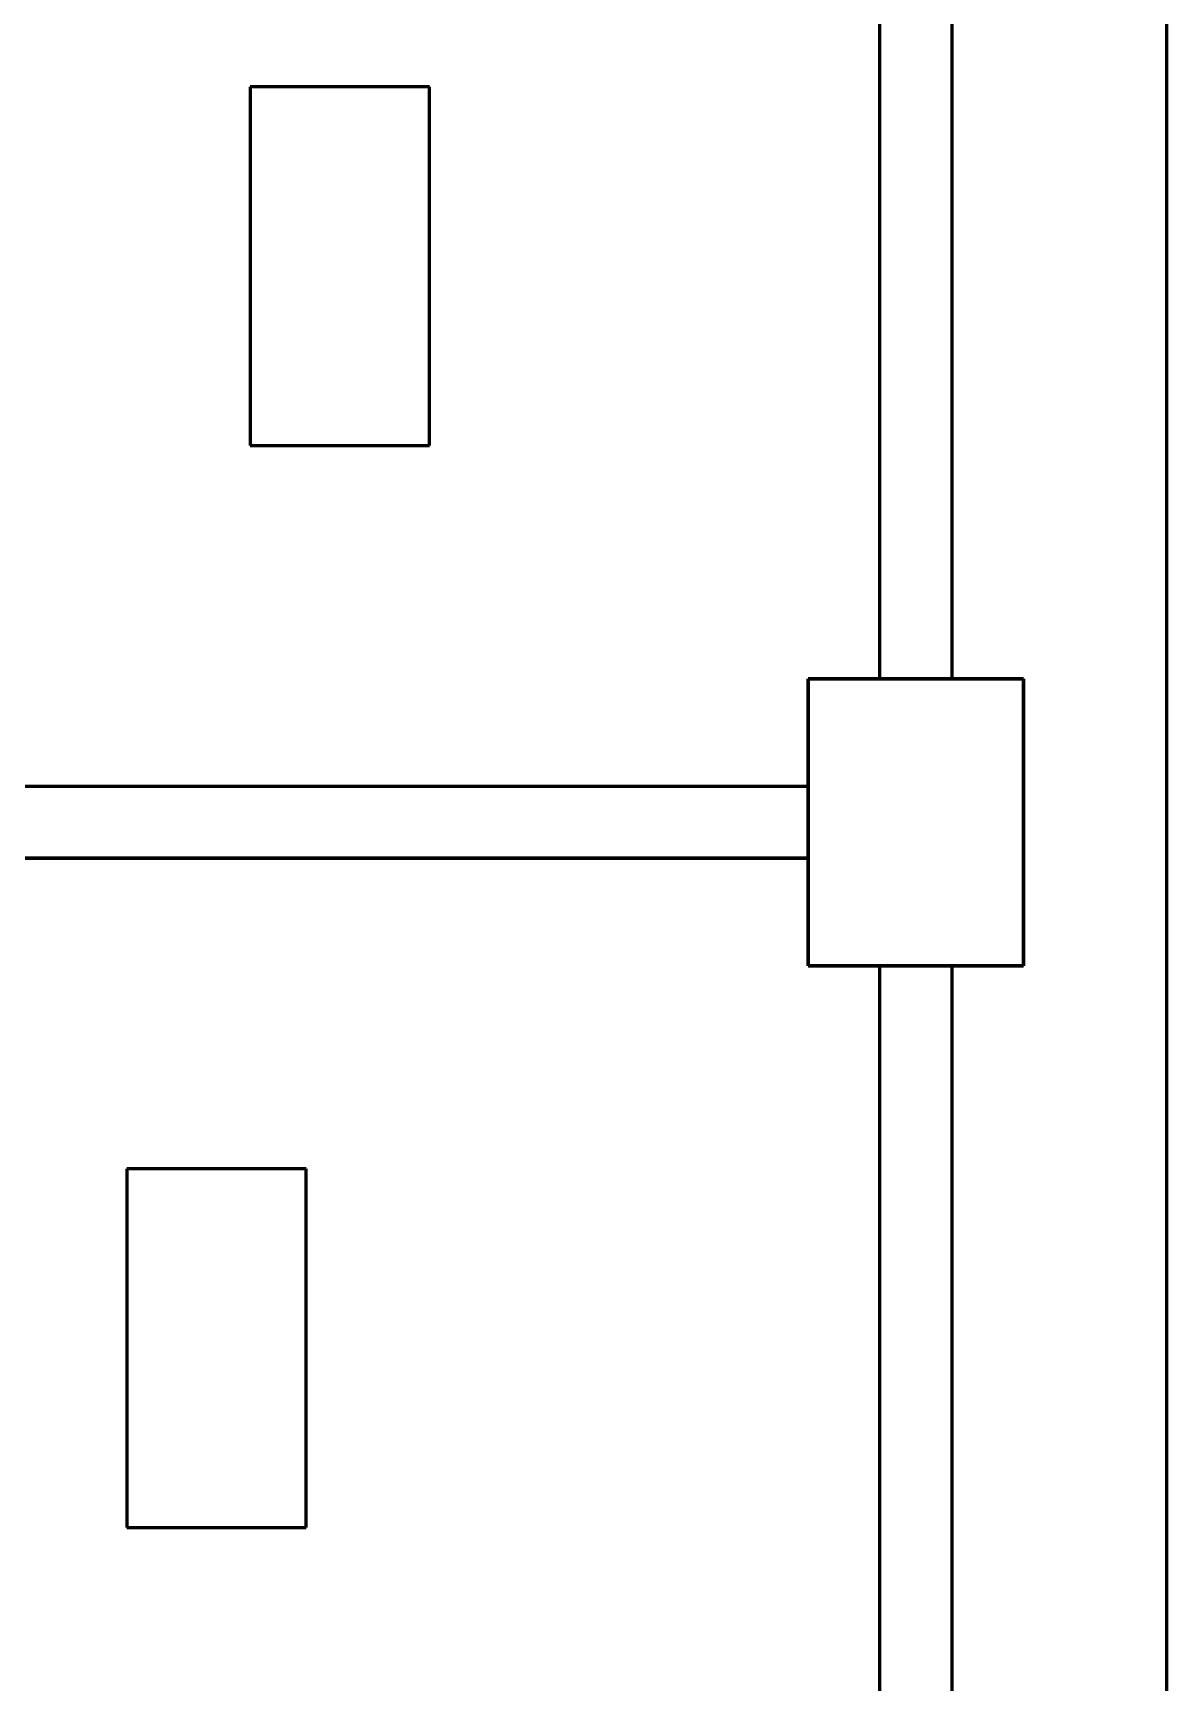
# Model space of a CAD drawing. Extents: x 0 to 297, y 0 to 292.
# Drawn here: x 240.45 to 248.35, y 124.61 to 136.11 of the extents above; entities that cross this region are included whole.
import ezdxf

# ---------------------------------------------------------------- set-up
doc = ezdxf.new("R2010")
doc.units = 0
doc.header["$MEASUREMENT"] = 0
doc.linetypes.add('K5LT_BASIC', pattern=[0])
doc.layers.add('Системный слой', color=7, linetype='Continuous')

# ---------------------------------------------------------------- blocks, each defined once
blk = doc.blocks.new('*U')
at = {"layer": 'Системный слой', "linetype": 'K5LT_BASIC', "lineweight": 60}
for p, q in [((243.211, 135.731), (241.961, 135.731)), ((241.961, 135.731), (241.961, 133.231)), ((243.211, 133.231), (243.211, 135.731)), ((241.961, 133.231), (243.211, 133.231)), ((245.85, 131.606), (245.85, 129.606)), ((247.35, 131.606), (245.85, 131.606)), ((245.85, 131.606), (245.85, 129.606)), ((247.35, 131.606), (245.85, 131.606)), ((247.35, 129.606), (247.35, 131.606)), ((247.35, 129.606), (247.35, 131.606)), ((245.85, 129.606), (247.35, 129.606)), ((245.85, 129.606), (247.35, 129.606)), ((242.352, 128.191), (241.102, 128.191)), ((241.102, 128.191), (241.102, 125.691)), ((242.352, 125.691), (242.352, 128.191)), ((241.102, 125.691), (242.352, 125.691))]:
    blk.add_line(p, q, dxfattribs=at)

msp = doc.modelspace()

# ---------------------------------------------------------------- linework, layer by layer
at = {"layer": 'Системный слой', "linetype": 'K5LT_BASIC', "lineweight": 60}
for p, q in [((248.35, 69.606), (248.35, 146.606)), ((246.35, 131.606), (246.35, 137.106)), ((246.85, 137.106), (246.85, 131.606)), ((245.85, 131.606), (247.35, 131.606)), ((245.85, 131.606), (247.35, 131.606)), ((245.85, 131.606), (245.85, 129.606)), ((245.85, 129.606), (245.85, 131.606)), ((245.85, 131.606), (247.35, 131.606)), ((245.85, 131.606), (245.85, 129.606)), ((245.85, 129.606), (245.85, 131.606)), ((245.85, 131.606), (247.35, 131.606)), ((245.85, 131.606), (247.35, 131.606)), ((245.85, 131.606), (245.85, 129.606)), ((245.85, 129.606), (245.85, 131.606)), ((245.85, 131.606), (247.35, 131.606)), ((247.35, 131.606), (246.35, 131.606)), ((247.35, 131.606), (246.35, 131.606)), ((247.35, 131.606), (246.35, 131.606)), ((247.35, 131.606), (247.35, 129.606)), ((247.35, 129.606), (247.35, 131.606)), ((247.35, 131.606), (247.35, 129.606)), ((247.35, 129.606), (247.35, 131.606)), ((247.35, 131.606), (247.35, 129.606)), ((247.35, 129.606), (247.35, 131.606)), ((245.851, 130.856), (225.85, 130.856)), ((245.851, 130.856), (232.851, 130.856)), ((247.35, 130.856), (247.35, 130.106)), ((247.35, 130.856), (247.35, 130.106)), ((247.35, 130.856), (247.35, 130.106)), ((245.85, 130.356), (225.85, 130.356)), ((232.851, 130.356), (245.85, 130.356)), ((247.35, 129.606), (245.85, 129.606)), ((245.85, 129.606), (247.35, 129.606)), ((247.35, 129.606), (245.85, 129.606)), ((245.85, 129.606), (247.35, 129.606)), ((247.35, 129.606), (245.85, 129.606)), ((245.85, 129.606), (247.35, 129.606)), ((246.35, 124.106), (246.35, 129.606)), ((246.85, 129.606), (246.85, 124.106))]:
    msp.add_line(p, q, dxfattribs=at)

# ---------------------------------------------------------------- block references
at = {"layer": 'Системный слой'}
msp.add_blockref('*U', (0, 0), dxfattribs=at)
msp.add_blockref('*U', (0, 0), dxfattribs=at)
msp.add_blockref('*U', (0, 0), dxfattribs=at)
msp.add_blockref('*U', (0, 0), dxfattribs=at)
msp.add_blockref('*U', (0, 0), dxfattribs=at)
msp.add_blockref('*U', (0, 0), dxfattribs=at)
msp.add_blockref('*U', (0, 0), dxfattribs=at)
msp.add_blockref('*U', (0, 0), dxfattribs=at)
msp.add_blockref('*U', (0, 0), dxfattribs=at)
msp.add_blockref('*U', (0, 0), dxfattribs=at)
msp.add_blockref('*U', (0, 0), dxfattribs=at)
msp.add_blockref('*U', (0, 0), dxfattribs=at)
msp.add_blockref('*U', (0, 0), dxfattribs=at)
msp.add_blockref('*U', (0, 0), dxfattribs=at)
msp.add_blockref('*U', (0, 0), dxfattribs=at)
msp.add_blockref('*U', (0, 0), dxfattribs=at)
msp.add_blockref('*U', (0, 0), dxfattribs=at)
msp.add_blockref('*U', (0, 0), dxfattribs=at)
msp.add_blockref('*U', (0, 0), dxfattribs=at)
msp.add_blockref('*U', (0, 0), dxfattribs=at)
msp.add_blockref('*U', (0, 0), dxfattribs=at)
msp.add_blockref('*U', (0, 0), dxfattribs=at)
msp.add_blockref('*U', (0, 0), dxfattribs=at)
msp.add_blockref('*U', (0, 0), dxfattribs=at)
msp.add_blockref('*U', (0, 0), dxfattribs=at)
msp.add_blockref('*U', (0, 0), dxfattribs=at)
msp.add_blockref('*U', (0, 0), dxfattribs=at)
msp.add_blockref('*U', (0, 0), dxfattribs=at)
msp.add_blockref('*U', (0, 0), dxfattribs=at)
msp.add_blockref('*U', (0, 0), dxfattribs=at)
msp.add_blockref('*U', (0, 0), dxfattribs=at)
msp.add_blockref('*U', (0, 0), dxfattribs=at)
msp.add_blockref('*U', (0, 0), dxfattribs=at)
msp.add_blockref('*U', (0, 0), dxfattribs=at)
msp.add_blockref('*U', (0, 0), dxfattribs=at)
msp.add_blockref('*U', (0, 0), dxfattribs=at)
msp.add_blockref('*U', (0, 0), dxfattribs=at)
msp.add_blockref('*U', (0, 0), dxfattribs=at)
msp.add_blockref('*U', (0, 0), dxfattribs=at)
msp.add_blockref('*U', (0, 0), dxfattribs=at)
msp.add_blockref('*U', (0, 0), dxfattribs=at)
msp.add_blockref('*U', (0, 0), dxfattribs=at)
msp.add_blockref('*U', (0, 0), dxfattribs=at)
msp.add_blockref('*U', (0, 0), dxfattribs=at)
msp.add_blockref('*U', (0, 0), dxfattribs=at)
msp.add_blockref('*U', (0, 0), dxfattribs=at)
msp.add_blockref('*U', (0, 0), dxfattribs=at)
msp.add_blockref('*U', (0, 0), dxfattribs=at)
msp.add_blockref('*U', (0, 0), dxfattribs=at)
msp.add_blockref('*U', (0, 0), dxfattribs=at)
msp.add_blockref('*U', (0, 0), dxfattribs=at)
msp.add_blockref('*U', (0, 0), dxfattribs=at)
msp.add_blockref('*U', (0, 0), dxfattribs=at)
msp.add_blockref('*U', (0, 0), dxfattribs=at)
msp.add_blockref('*U', (0, 0), dxfattribs=at)
msp.add_blockref('*U', (0, 0), dxfattribs=at)
msp.add_blockref('*U', (0, 0), dxfattribs=at)
msp.add_blockref('*U', (0, 0), dxfattribs=at)
msp.add_blockref('*U', (0, 0), dxfattribs=at)
msp.add_blockref('*U', (0, 0), dxfattribs=at)
msp.add_blockref('*U', (0, 0), dxfattribs=at)
msp.add_blockref('*U', (0, 0), dxfattribs=at)
msp.add_blockref('*U', (0, 0), dxfattribs=at)
msp.add_blockref('*U', (0, 0), dxfattribs=at)
msp.add_blockref('*U', (0, 0), dxfattribs=at)
msp.add_blockref('*U', (0, 0), dxfattribs=at)
msp.add_blockref('*U', (0, 0), dxfattribs=at)
msp.add_blockref('*U', (0, 0), dxfattribs=at)
msp.add_blockref('*U', (0, 0), dxfattribs=at)
msp.add_blockref('*U', (0, 0), dxfattribs=at)
msp.add_blockref('*U', (0, 0), dxfattribs=at)
msp.add_blockref('*U', (0, 0), dxfattribs=at)
msp.add_blockref('*U', (0, 0), dxfattribs=at)
msp.add_blockref('*U', (0, 0), dxfattribs=at)
msp.add_blockref('*U', (0, 0), dxfattribs=at)
msp.add_blockref('*U', (0, 0), dxfattribs=at)
msp.add_blockref('*U', (0, 0), dxfattribs=at)
msp.add_blockref('*U', (0, 0), dxfattribs=at)
msp.add_blockref('*U', (0, 0), dxfattribs=at)
msp.add_blockref('*U', (0, 0), dxfattribs=at)
msp.add_blockref('*U', (0, 0), dxfattribs=at)
msp.add_blockref('*U', (0, 0), dxfattribs=at)
msp.add_blockref('*U', (0, 0), dxfattribs=at)
msp.add_blockref('*U', (0, 0), dxfattribs=at)
msp.add_blockref('*U', (0, 0), dxfattribs=at)
msp.add_blockref('*U', (0, 0), dxfattribs=at)
msp.add_blockref('*U', (0, 0), dxfattribs=at)
msp.add_blockref('*U', (0, 0), dxfattribs=at)
msp.add_blockref('*U', (0, 0), dxfattribs=at)
msp.add_blockref('*U', (0, 0), dxfattribs=at)
msp.add_blockref('*U', (0, 0), dxfattribs=at)
msp.add_blockref('*U', (0, 0), dxfattribs=at)
msp.add_blockref('*U', (0, 0), dxfattribs=at)
msp.add_blockref('*U', (0, 0), dxfattribs=at)
msp.add_blockref('*U', (0, 0), dxfattribs=at)
msp.add_blockref('*U', (0, 0), dxfattribs=at)
msp.add_blockref('*U', (0, 0), dxfattribs=at)
msp.add_blockref('*U', (0, 0), dxfattribs=at)
msp.add_blockref('*U', (0, 0), dxfattribs=at)
msp.add_blockref('*U', (0, 0), dxfattribs=at)
msp.add_blockref('*U', (0, 0), dxfattribs=at)
msp.add_blockref('*U', (0, 0), dxfattribs=at)
msp.add_blockref('*U', (0, 0), dxfattribs=at)
msp.add_blockref('*U', (0, 0), dxfattribs=at)
msp.add_blockref('*U', (0, 0), dxfattribs=at)
msp.add_blockref('*U', (0, 0), dxfattribs=at)
msp.add_blockref('*U', (0, 0), dxfattribs=at)
msp.add_blockref('*U', (0, 0), dxfattribs=at)
msp.add_blockref('*U', (0, 0), dxfattribs=at)
msp.add_blockref('*U', (0, 0), dxfattribs=at)
msp.add_blockref('*U', (0, 0), dxfattribs=at)
msp.add_blockref('*U', (0, 0), dxfattribs=at)
msp.add_blockref('*U', (0, 0), dxfattribs=at)
msp.add_blockref('*U', (0, 0), dxfattribs=at)
msp.add_blockref('*U', (0, 0), dxfattribs=at)
msp.add_blockref('*U', (0, 0), dxfattribs=at)
msp.add_blockref('*U', (0, 0), dxfattribs=at)
msp.add_blockref('*U', (0, 0), dxfattribs=at)
msp.add_blockref('*U', (0, 0), dxfattribs=at)
msp.add_blockref('*U', (0, 0), dxfattribs=at)
msp.add_blockref('*U', (0, 0), dxfattribs=at)
msp.add_blockref('*U', (0, 0), dxfattribs=at)
msp.add_blockref('*U', (0, 0), dxfattribs=at)
msp.add_blockref('*U', (0, 0), dxfattribs=at)
msp.add_blockref('*U', (0, 0), dxfattribs=at)
msp.add_blockref('*U', (0, 0), dxfattribs=at)
msp.add_blockref('*U', (0, 0), dxfattribs=at)
msp.add_blockref('*U', (0, 0), dxfattribs=at)
msp.add_blockref('*U', (0, 0), dxfattribs=at)
msp.add_blockref('*U', (0, 0), dxfattribs=at)
msp.add_blockref('*U', (0, 0), dxfattribs=at)
msp.add_blockref('*U', (0, 0), dxfattribs=at)
msp.add_blockref('*U', (0, 0), dxfattribs=at)
msp.add_blockref('*U', (0, 0), dxfattribs=at)
msp.add_blockref('*U', (0, 0), dxfattribs=at)
msp.add_blockref('*U', (0, 0), dxfattribs=at)
msp.add_blockref('*U', (0, 0), dxfattribs=at)
msp.add_blockref('*U', (0, 0), dxfattribs=at)
msp.add_blockref('*U', (0, 0), dxfattribs=at)
msp.add_blockref('*U', (0, 0), dxfattribs=at)
msp.add_blockref('*U', (0, 0), dxfattribs=at)
msp.add_blockref('*U', (0, 0), dxfattribs=at)
msp.add_blockref('*U', (0, 0), dxfattribs=at)
msp.add_blockref('*U', (0, 0), dxfattribs=at)
msp.add_blockref('*U', (0, 0), dxfattribs=at)
msp.add_blockref('*U', (0, 0), dxfattribs=at)
msp.add_blockref('*U', (0, 0), dxfattribs=at)
msp.add_blockref('*U', (0, 0), dxfattribs=at)
msp.add_blockref('*U', (0, 0), dxfattribs=at)
msp.add_blockref('*U', (0, 0), dxfattribs=at)
msp.add_blockref('*U', (0, 0), dxfattribs=at)
msp.add_blockref('*U', (0, 0), dxfattribs=at)
msp.add_blockref('*U', (0, 0), dxfattribs=at)
msp.add_blockref('*U', (0, 0), dxfattribs=at)
msp.add_blockref('*U', (0, 0), dxfattribs=at)
msp.add_blockref('*U', (0, 0), dxfattribs=at)
msp.add_blockref('*U', (0, 0), dxfattribs=at)
msp.add_blockref('*U', (0, 0), dxfattribs=at)
msp.add_blockref('*U', (0, 0), dxfattribs=at)
msp.add_blockref('*U', (0, 0), dxfattribs=at)
msp.add_blockref('*U', (0, 0), dxfattribs=at)
msp.add_blockref('*U', (0, 0), dxfattribs=at)
msp.add_blockref('*U', (0, 0), dxfattribs=at)
msp.add_blockref('*U', (0, 0), dxfattribs=at)
msp.add_blockref('*U', (0, 0), dxfattribs=at)
msp.add_blockref('*U', (0, 0), dxfattribs=at)
msp.add_blockref('*U', (0, 0), dxfattribs=at)
msp.add_blockref('*U', (0, 0), dxfattribs=at)
msp.add_blockref('*U', (0, 0), dxfattribs=at)
msp.add_blockref('*U', (0, 0), dxfattribs=at)
msp.add_blockref('*U', (0, 0), dxfattribs=at)
msp.add_blockref('*U', (0, 0), dxfattribs=at)
msp.add_blockref('*U', (0, 0), dxfattribs=at)
msp.add_blockref('*U', (0, 0), dxfattribs=at)
msp.add_blockref('*U', (0, 0), dxfattribs=at)
msp.add_blockref('*U', (0, 0), dxfattribs=at)
msp.add_blockref('*U', (0, 0), dxfattribs=at)
msp.add_blockref('*U', (0, 0), dxfattribs=at)
msp.add_blockref('*U', (0, 0), dxfattribs=at)
msp.add_blockref('*U', (0, 0), dxfattribs=at)
msp.add_blockref('*U', (0, 0), dxfattribs=at)
msp.add_blockref('*U', (0, 0), dxfattribs=at)
msp.add_blockref('*U', (0, 0), dxfattribs=at)
msp.add_blockref('*U', (0, 0), dxfattribs=at)
msp.add_blockref('*U', (0, 0), dxfattribs=at)
msp.add_blockref('*U', (0, 0), dxfattribs=at)
msp.add_blockref('*U', (0, 0), dxfattribs=at)
msp.add_blockref('*U', (0, 0), dxfattribs=at)
msp.add_blockref('*U', (0, 0), dxfattribs=at)
msp.add_blockref('*U', (0, 0), dxfattribs=at)
msp.add_blockref('*U', (0, 0), dxfattribs=at)
msp.add_blockref('*U', (0, 0), dxfattribs=at)
msp.add_blockref('*U', (0, 0), dxfattribs=at)
msp.add_blockref('*U', (0, 0), dxfattribs=at)
msp.add_blockref('*U', (0, 0), dxfattribs=at)
msp.add_blockref('*U', (0, 0), dxfattribs=at)
msp.add_blockref('*U', (0, 0), dxfattribs=at)
msp.add_blockref('*U', (0, 0), dxfattribs=at)
msp.add_blockref('*U', (0, 0), dxfattribs=at)
msp.add_blockref('*U', (0, 0), dxfattribs=at)
msp.add_blockref('*U', (0, 0), dxfattribs=at)
msp.add_blockref('*U', (0, 0), dxfattribs=at)
msp.add_blockref('*U', (0, 0), dxfattribs=at)
msp.add_blockref('*U', (0, 0), dxfattribs=at)
msp.add_blockref('*U', (0, 0), dxfattribs=at)
msp.add_blockref('*U', (0, 0), dxfattribs=at)
msp.add_blockref('*U', (0, 0), dxfattribs=at)
msp.add_blockref('*U', (0, 0), dxfattribs=at)
msp.add_blockref('*U', (0, 0), dxfattribs=at)
msp.add_blockref('*U', (0, 0), dxfattribs=at)
msp.add_blockref('*U', (0, 0), dxfattribs=at)
msp.add_blockref('*U', (0, 0), dxfattribs=at)
msp.add_blockref('*U', (0, 0), dxfattribs=at)
msp.add_blockref('*U', (0, 0), dxfattribs=at)
msp.add_blockref('*U', (0, 0), dxfattribs=at)
msp.add_blockref('*U', (0, 0), dxfattribs=at)
msp.add_blockref('*U', (0, 0), dxfattribs=at)
msp.add_blockref('*U', (0, 0), dxfattribs=at)
msp.add_blockref('*U', (0, 0), dxfattribs=at)
msp.add_blockref('*U', (0, 0), dxfattribs=at)
msp.add_blockref('*U', (0, 0), dxfattribs=at)
msp.add_blockref('*U', (0, 0), dxfattribs=at)
msp.add_blockref('*U', (0, 0), dxfattribs=at)
msp.add_blockref('*U', (0, 0), dxfattribs=at)
msp.add_blockref('*U', (0, 0), dxfattribs=at)
msp.add_blockref('*U', (0, 0), dxfattribs=at)
msp.add_blockref('*U', (0, 0), dxfattribs=at)
msp.add_blockref('*U', (0, 0), dxfattribs=at)
msp.add_blockref('*U', (0, 0), dxfattribs=at)
msp.add_blockref('*U', (0, 0), dxfattribs=at)
msp.add_blockref('*U', (0, 0), dxfattribs=at)
msp.add_blockref('*U', (0, 0), dxfattribs=at)
msp.add_blockref('*U', (0, 0), dxfattribs=at)
msp.add_blockref('*U', (0, 0), dxfattribs=at)
msp.add_blockref('*U', (0, 0), dxfattribs=at)
msp.add_blockref('*U', (0, 0), dxfattribs=at)
msp.add_blockref('*U', (0, 0), dxfattribs=at)
msp.add_blockref('*U', (0, 0), dxfattribs=at)
msp.add_blockref('*U', (0, 0), dxfattribs=at)
msp.add_blockref('*U', (0, 0), dxfattribs=at)
msp.add_blockref('*U', (0, 0), dxfattribs=at)
msp.add_blockref('*U', (0, 0), dxfattribs=at)
msp.add_blockref('*U', (0, 0), dxfattribs=at)
msp.add_blockref('*U', (0, 0), dxfattribs=at)
msp.add_blockref('*U', (0, 0), dxfattribs=at)
msp.add_blockref('*U', (0, 0), dxfattribs=at)
msp.add_blockref('*U', (0, 0), dxfattribs=at)
msp.add_blockref('*U', (0, 0), dxfattribs=at)
msp.add_blockref('*U', (0, 0), dxfattribs=at)
msp.add_blockref('*U', (0, 0), dxfattribs=at)
msp.add_blockref('*U', (0, 0), dxfattribs=at)
msp.add_blockref('*U', (0, 0), dxfattribs=at)
msp.add_blockref('*U', (0, 0), dxfattribs=at)
msp.add_blockref('*U', (0, 0), dxfattribs=at)
msp.add_blockref('*U', (0, 0), dxfattribs=at)
msp.add_blockref('*U', (0, 0), dxfattribs=at)
msp.add_blockref('*U', (0, 0), dxfattribs=at)
msp.add_blockref('*U', (0, 0), dxfattribs=at)
msp.add_blockref('*U', (0, 0), dxfattribs=at)
msp.add_blockref('*U', (0, 0), dxfattribs=at)
msp.add_blockref('*U', (0, 0), dxfattribs=at)
msp.add_blockref('*U', (0, 0), dxfattribs=at)
msp.add_blockref('*U', (0, 0), dxfattribs=at)
msp.add_blockref('*U', (0, 0), dxfattribs=at)
msp.add_blockref('*U', (0, 0), dxfattribs=at)
msp.add_blockref('*U', (0, 0), dxfattribs=at)
msp.add_blockref('*U', (0, 0), dxfattribs=at)
msp.add_blockref('*U', (0, 0), dxfattribs=at)
msp.add_blockref('*U', (0, 0), dxfattribs=at)
msp.add_blockref('*U', (0, 0), dxfattribs=at)
msp.add_blockref('*U', (0, 0), dxfattribs=at)
msp.add_blockref('*U', (0, 0), dxfattribs=at)
msp.add_blockref('*U', (0, 0), dxfattribs=at)
msp.add_blockref('*U', (0, 0), dxfattribs=at)
msp.add_blockref('*U', (0, 0), dxfattribs=at)
msp.add_blockref('*U', (0, 0), dxfattribs=at)
msp.add_blockref('*U', (0, 0), dxfattribs=at)
msp.add_blockref('*U', (0, 0), dxfattribs=at)
msp.add_blockref('*U', (0, 0), dxfattribs=at)
msp.add_blockref('*U', (0, 0), dxfattribs=at)
msp.add_blockref('*U', (0, 0), dxfattribs=at)
msp.add_blockref('*U', (0, 0), dxfattribs=at)
msp.add_blockref('*U', (0, 0), dxfattribs=at)
msp.add_blockref('*U', (0, 0), dxfattribs=at)
msp.add_blockref('*U', (0, 0), dxfattribs=at)
msp.add_blockref('*U', (0, 0), dxfattribs=at)
msp.add_blockref('*U', (0, 0), dxfattribs=at)
msp.add_blockref('*U', (0, 0), dxfattribs=at)
msp.add_blockref('*U', (0, 0), dxfattribs=at)
msp.add_blockref('*U', (0, 0), dxfattribs=at)
msp.add_blockref('*U', (0, 0), dxfattribs=at)
msp.add_blockref('*U', (0, 0), dxfattribs=at)
msp.add_blockref('*U', (0, 0), dxfattribs=at)
msp.add_blockref('*U', (0, 0), dxfattribs=at)
msp.add_blockref('*U', (0, 0), dxfattribs=at)
msp.add_blockref('*U', (0, 0), dxfattribs=at)
msp.add_blockref('*U', (0, 0), dxfattribs=at)
msp.add_blockref('*U', (0, 0), dxfattribs=at)
msp.add_blockref('*U', (0, 0), dxfattribs=at)
msp.add_blockref('*U', (0, 0), dxfattribs=at)
msp.add_blockref('*U', (0, 0), dxfattribs=at)
msp.add_blockref('*U', (0, 0), dxfattribs=at)
msp.add_blockref('*U', (0, 0), dxfattribs=at)
msp.add_blockref('*U', (0, 0), dxfattribs=at)
msp.add_blockref('*U', (0, 0), dxfattribs=at)

doc.saveas('drawing.dxf')
